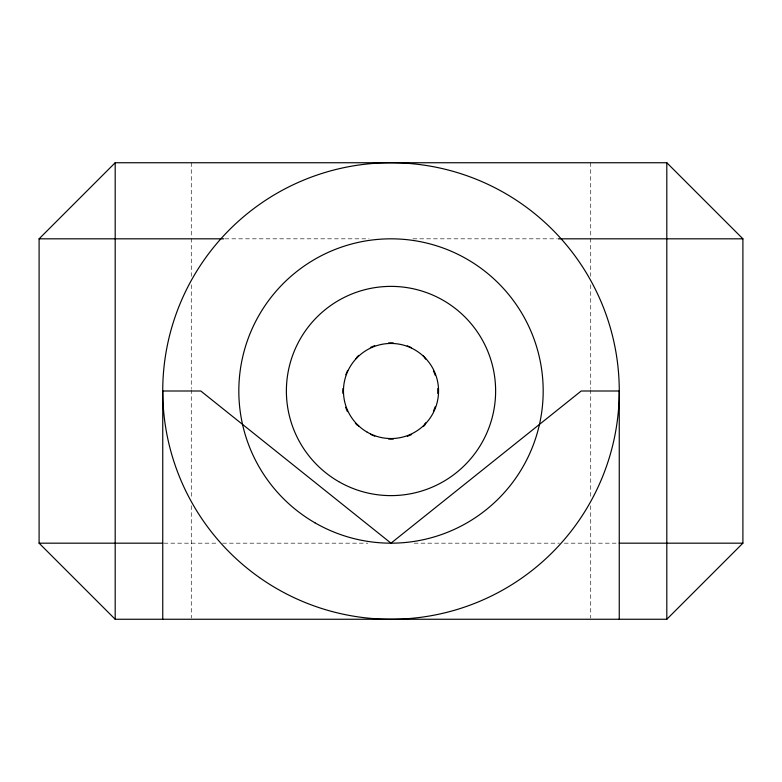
<?xml version="1.0" encoding="UTF-8"?>
<svg xmlns="http://www.w3.org/2000/svg" width="782" height="782" viewBox="0 0 782 782"><rect width="100%" height="100%" fill="white"/><g stroke="black" fill="none" stroke-linecap="round" stroke-linejoin="round"><path stroke-width="0.59" stroke-dasharray="3.91 2.93" d="M225.02 238.823L369.036 238.823M412.964 238.823L556.98 238.823M164.005 543.177L217.699 543.177M222.587 543.177L367.814 543.177M414.186 543.177L559.413 543.177M564.301 543.177L617.995 543.177M590.723 162.744L590.723 237.2M590.723 238.422L590.723 276.261M590.723 284.804L590.723 388.556M590.723 389.778L590.723 497.196M590.723 505.739L590.723 618.034M191.277 162.744L191.277 237.2M191.277 238.422L191.277 276.261M191.277 284.804L191.277 388.556M191.277 389.778L191.277 497.196M191.277 505.739L191.277 618.034"/><path stroke-width="1.17" d="M39.1 238.823L115.189 162.744L666.811 162.744L742.9 238.823L742.9 543.177L666.811 619.256L115.189 619.256L39.1 543.177L39.1 238.823L223.799 238.823M558.201 238.823L742.9 238.823M39.1 543.177L162.783 543.177M619.217 543.177L742.9 543.177M666.811 162.744L666.811 619.256M619.256 619.256L619.256 391L581.212 391L391 543.177L200.788 391L162.744 391L162.744 619.256M115.189 162.744L115.189 619.256M424.411 357.599A47.194 45.581 90 0 1 425.985 359.319M433.443 370.903A47.194 45.581 90 0 1 435.134 375.155M437.725 388.664A47.194 45.581 90 0 1 437.725 393.336M435.134 406.845A47.194 45.581 90 0 1 433.443 411.097M425.985 422.681A47.194 45.581 90 0 1 424.411 424.401M424.949 424.939A47.203 46.832 28.3 0 1 423.257 426.591M411.615 434.499A47.203 46.832 28.3 0 1 407.285 436.317M393.395 439.054A47.203 46.832 28.3 0 1 388.605 439.015M374.783 436.121A47.203 46.832 28.3 0 1 370.492 434.284M358.958 426.366A47.203 46.832 28.3 0 1 357.276 424.724M357.051 424.958A47.194 46.832 -58.4 0 1 355.39 423.267M347.462 411.635A47.194 46.832 -58.4 0 1 345.654 407.295M342.907 393.405A47.194 46.832 -58.4 0 1 342.936 388.595M345.849 374.774A47.194 46.832 -58.4 0 1 347.687 370.482M355.624 358.958A47.194 46.832 -58.4 0 1 357.266 357.266M357.051 357.061A47.203 46.832 28.3 0 1 358.743 355.409M370.385 347.501A47.203 46.832 28.3 0 1 374.715 345.683M388.605 342.946A47.203 46.832 28.3 0 1 393.395 342.985M407.217 345.879A47.203 46.832 28.3 0 1 411.508 347.716M423.042 355.634A47.203 46.832 28.3 0 1 424.724 357.276M259.565 577.624A228.256 228.256 0 0 0 618.337 411.508A228.256 228.256 0 0 0 295.097 183.868A228.256 228.256 0 0 0 259.565 577.624M338.694 481.604A104.622 104.622 0 0 0 495.622 391A104.622 104.622 0 0 0 338.694 300.396A104.622 104.622 0 0 0 338.694 481.604M314.911 522.787A152.177 152.177 0 0 0 543.177 391A152.177 152.177 0 0 0 314.911 259.213A152.177 152.177 0 0 0 314.911 522.787M367.227 432.182A47.555 47.555 0 0 0 438.555 391A47.555 47.555 0 0 0 367.227 349.818A47.555 47.555 0 0 0 367.227 432.182"/></g></svg>
